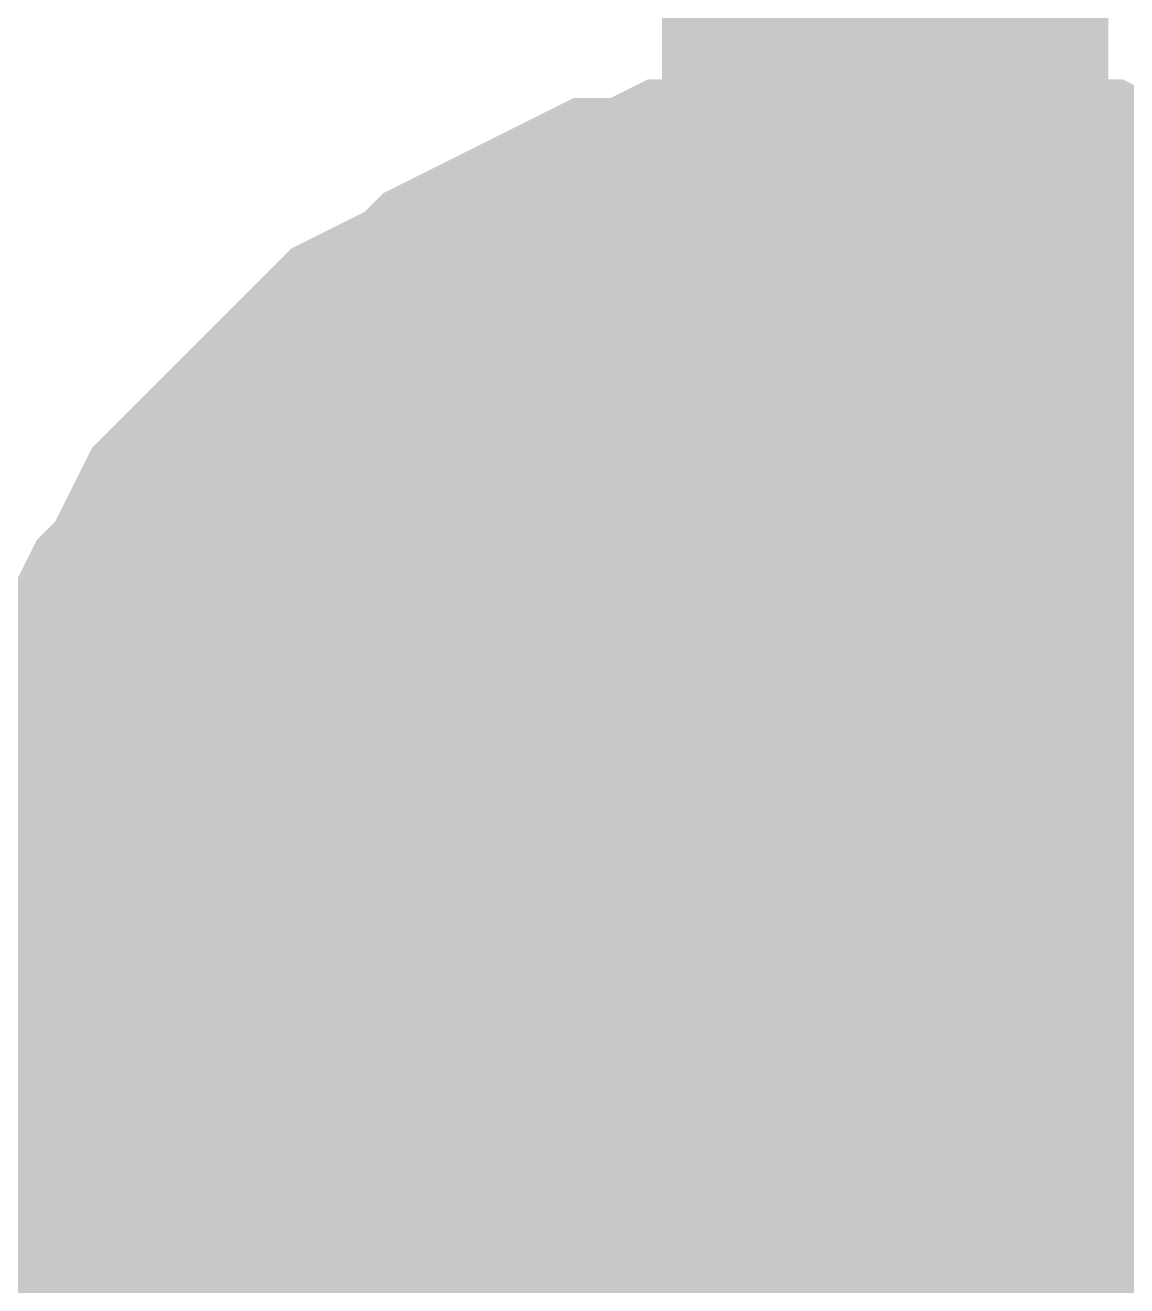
# Model space of a CAD drawing. Header units: inches. Extents: x 0 to 569, y 0 to 432.
# Drawn here: x 22.293 to 23.032, y 142.066 to 142.912 of the extents above; entities that cross this region are included whole.
import ezdxf

# ---------------------------------------------------------------- set-up
doc = ezdxf.new("R2010")
doc.units = ezdxf.units.IN
doc.layers.add('Sheet', color=255, linetype='Continuous')

msp = doc.modelspace()

# ---------------------------------------------------------------- linework, layer by layer
at = {"layer": 'Sheet'}
for points in [[(22.86992, 157.47256, 0.29972, 0.29972, 0), (22.86992, 152.4, 0.29972, 0.29972, 0), (22.86992, 147.31504, 0.29972, 0.29972, 0), (22.86992, 142.23008, 0.29972, 0.29972, 0), (22.86992, 137.15752, 0.29972, 0.29972, 0), (22.86992, 132.07256, 0.29972, 0.29972, 0)], [(22.36143, 142.23008, 0.29972, 0.29972, 0), (22.36143, 142.25488, 0.29972, 0.29972, 0), (22.36143, 142.27969, 0.29972, 0.29972, 0), (22.36143, 142.30449, 0.29972, 0.29972, 0), (22.37383, 142.3293, 0.29972, 0.29972, 0), (22.37383, 142.3541, 0.29972, 0.29972, 0), (22.38623, 142.37891, 0.29972, 0.29972, 0), (22.38623, 142.40371, 0.29972, 0.29972, 0), (22.39863, 142.42852, 0.29972, 0.29972, 0), (22.41104, 142.45332, 0.29972, 0.29972, 0), (22.42344, 142.47813, 0.29972, 0.29972, 0), (22.43584, 142.49053, 0.29972, 0.29972, 0), (22.44824, 142.51533, 0.29972, 0.29972, 0), (22.46064, 142.54014, 0.29972, 0.29972, 0), (22.47305, 142.55254, 0.29972, 0.29972, 0), (22.49785, 142.57734, 0.29972, 0.29972, 0), (22.51025, 142.58975, 0.29972, 0.29972, 0), (22.52266, 142.60215, 0.29972, 0.29972, 0), (22.54746, 142.62695, 0.29972, 0.29972, 0), (22.55986, 142.63936, 0.29972, 0.29972, 0), (22.58467, 142.65176, 0.29972, 0.29972, 0), (22.60947, 142.66416, 0.29972, 0.29972, 0), (22.62187, 142.67656, 0.29972, 0.29972, 0), (22.64668, 142.68896, 0.29972, 0.29972, 0), (22.67148, 142.70137, 0.29972, 0.29972, 0), (22.69629, 142.71377, 0.29972, 0.29972, 0), (22.72109, 142.71377, 0.29972, 0.29972, 0), (22.7459, 142.72617, 0.29972, 0.29972, 0), (22.7707, 142.72617, 0.29972, 0.29972, 0), (22.79551, 142.73857, 0.29972, 0.29972, 0), (22.82031, 142.73857, 0.29972, 0.29972, 0), (22.84512, 142.73857, 0.29972, 0.29972, 0), (22.86992, 142.73857, 0.29972, 0.29972, 0)], [(22.36143, 142.23008, 0.29972, 0.29972, 0), (22.36143, 142.25488, 0.29972, 0.29972, 0), (22.36143, 142.27969, 0.29972, 0.29972, 0), (22.36143, 142.30449, 0.29972, 0.29972, 0), (22.37383, 142.3293, 0.29972, 0.29972, 0), (22.37383, 142.3541, 0.29972, 0.29972, 0), (22.38623, 142.37891, 0.29972, 0.29972, 0), (22.38623, 142.40371, 0.29972, 0.29972, 0), (22.39863, 142.42852, 0.29972, 0.29972, 0), (22.41104, 142.45332, 0.29972, 0.29972, 0), (22.42344, 142.47813, 0.29972, 0.29972, 0), (22.43584, 142.49053, 0.29972, 0.29972, 0), (22.44824, 142.51533, 0.29972, 0.29972, 0), (22.46064, 142.54014, 0.29972, 0.29972, 0), (22.47305, 142.55254, 0.29972, 0.29972, 0), (22.49785, 142.57734, 0.29972, 0.29972, 0), (22.51025, 142.58975, 0.29972, 0.29972, 0), (22.52266, 142.60215, 0.29972, 0.29972, 0), (22.54746, 142.62695, 0.29972, 0.29972, 0), (22.55986, 142.63936, 0.29972, 0.29972, 0), (22.58467, 142.65176, 0.29972, 0.29972, 0), (22.60947, 142.66416, 0.29972, 0.29972, 0), (22.62187, 142.67656, 0.29972, 0.29972, 0), (22.64668, 142.68896, 0.29972, 0.29972, 0), (22.67148, 142.70137, 0.29972, 0.29972, 0), (22.69629, 142.71377, 0.29972, 0.29972, 0), (22.72109, 142.71377, 0.29972, 0.29972, 0), (22.7459, 142.72617, 0.29972, 0.29972, 0), (22.7707, 142.72617, 0.29972, 0.29972, 0), (22.79551, 142.73857, 0.29972, 0.29972, 0), (22.82031, 142.73857, 0.29972, 0.29972, 0), (22.84512, 142.73857, 0.29972, 0.29972, 0), (22.86992, 142.73857, 0.29972, 0.29972, 0)], [(22.36143, 142.23008, 0.29972, 0.29972, 0), (22.36143, 142.25488, 0.29972, 0.29972, 0), (22.36143, 142.27969, 0.29972, 0.29972, 0), (22.36143, 142.30449, 0.29972, 0.29972, 0), (22.37383, 142.3293, 0.29972, 0.29972, 0), (22.37383, 142.3541, 0.29972, 0.29972, 0), (22.38623, 142.37891, 0.29972, 0.29972, 0), (22.38623, 142.40371, 0.29972, 0.29972, 0), (22.39863, 142.42852, 0.29972, 0.29972, 0), (22.41104, 142.45332, 0.29972, 0.29972, 0), (22.42344, 142.47813, 0.29972, 0.29972, 0), (22.43584, 142.49053, 0.29972, 0.29972, 0), (22.44824, 142.51533, 0.29972, 0.29972, 0), (22.46064, 142.54014, 0.29972, 0.29972, 0), (22.47305, 142.55254, 0.29972, 0.29972, 0), (22.49785, 142.57734, 0.29972, 0.29972, 0), (22.51025, 142.58975, 0.29972, 0.29972, 0), (22.52266, 142.60215, 0.29972, 0.29972, 0), (22.54746, 142.62695, 0.29972, 0.29972, 0), (22.55986, 142.63936, 0.29972, 0.29972, 0), (22.58467, 142.65176, 0.29972, 0.29972, 0), (22.60947, 142.66416, 0.29972, 0.29972, 0), (22.62187, 142.67656, 0.29972, 0.29972, 0), (22.64668, 142.68896, 0.29972, 0.29972, 0), (22.67148, 142.70137, 0.29972, 0.29972, 0), (22.69629, 142.71377, 0.29972, 0.29972, 0), (22.72109, 142.71377, 0.29972, 0.29972, 0), (22.7459, 142.72617, 0.29972, 0.29972, 0), (22.7707, 142.72617, 0.29972, 0.29972, 0), (22.79551, 142.73857, 0.29972, 0.29972, 0), (22.82031, 142.73857, 0.29972, 0.29972, 0), (22.84512, 142.73857, 0.29972, 0.29972, 0), (22.86992, 142.73857, 0.29972, 0.29972, 0)], [(22.36143, 142.23008, 0.29972, 0.29972, 0), (22.36143, 142.25488, 0.29972, 0.29972, 0), (22.36143, 142.27969, 0.29972, 0.29972, 0), (22.36143, 142.30449, 0.29972, 0.29972, 0), (22.37383, 142.3293, 0.29972, 0.29972, 0), (22.37383, 142.3541, 0.29972, 0.29972, 0), (22.38623, 142.37891, 0.29972, 0.29972, 0), (22.38623, 142.40371, 0.29972, 0.29972, 0), (22.39863, 142.42852, 0.29972, 0.29972, 0), (22.41104, 142.45332, 0.29972, 0.29972, 0), (22.42344, 142.47813, 0.29972, 0.29972, 0), (22.43584, 142.49053, 0.29972, 0.29972, 0), (22.44824, 142.51533, 0.29972, 0.29972, 0), (22.46064, 142.54014, 0.29972, 0.29972, 0), (22.47305, 142.55254, 0.29972, 0.29972, 0), (22.49785, 142.57734, 0.29972, 0.29972, 0), (22.51025, 142.58975, 0.29972, 0.29972, 0), (22.52266, 142.60215, 0.29972, 0.29972, 0), (22.54746, 142.62695, 0.29972, 0.29972, 0), (22.55986, 142.63936, 0.29972, 0.29972, 0), (22.58467, 142.65176, 0.29972, 0.29972, 0), (22.60947, 142.66416, 0.29972, 0.29972, 0), (22.62187, 142.67656, 0.29972, 0.29972, 0), (22.64668, 142.68896, 0.29972, 0.29972, 0), (22.67148, 142.70137, 0.29972, 0.29972, 0), (22.69629, 142.71377, 0.29972, 0.29972, 0), (22.72109, 142.71377, 0.29972, 0.29972, 0), (22.7459, 142.72617, 0.29972, 0.29972, 0), (22.7707, 142.72617, 0.29972, 0.29972, 0), (22.79551, 142.73857, 0.29972, 0.29972, 0), (22.82031, 142.73857, 0.29972, 0.29972, 0), (22.84512, 142.73857, 0.29972, 0.29972, 0), (22.86992, 142.73857, 0.29972, 0.29972, 0)], [(22.36143, 142.23008, 0.29972, 0.29972, 0), (22.36143, 142.25488, 0.29972, 0.29972, 0), (22.36143, 142.27969, 0.29972, 0.29972, 0), (22.36143, 142.30449, 0.29972, 0.29972, 0), (22.37383, 142.3293, 0.29972, 0.29972, 0), (22.37383, 142.3541, 0.29972, 0.29972, 0), (22.38623, 142.37891, 0.29972, 0.29972, 0), (22.38623, 142.40371, 0.29972, 0.29972, 0), (22.39863, 142.42852, 0.29972, 0.29972, 0), (22.41104, 142.45332, 0.29972, 0.29972, 0), (22.42344, 142.47813, 0.29972, 0.29972, 0), (22.43584, 142.49053, 0.29972, 0.29972, 0), (22.44824, 142.51533, 0.29972, 0.29972, 0), (22.46064, 142.54014, 0.29972, 0.29972, 0), (22.47305, 142.55254, 0.29972, 0.29972, 0), (22.49785, 142.57734, 0.29972, 0.29972, 0), (22.51025, 142.58975, 0.29972, 0.29972, 0), (22.52266, 142.60215, 0.29972, 0.29972, 0), (22.54746, 142.62695, 0.29972, 0.29972, 0), (22.55986, 142.63936, 0.29972, 0.29972, 0), (22.58467, 142.65176, 0.29972, 0.29972, 0), (22.60947, 142.66416, 0.29972, 0.29972, 0), (22.62187, 142.67656, 0.29972, 0.29972, 0), (22.64668, 142.68896, 0.29972, 0.29972, 0), (22.67148, 142.70137, 0.29972, 0.29972, 0), (22.69629, 142.71377, 0.29972, 0.29972, 0), (22.72109, 142.71377, 0.29972, 0.29972, 0), (22.7459, 142.72617, 0.29972, 0.29972, 0), (22.7707, 142.72617, 0.29972, 0.29972, 0), (22.79551, 142.73857, 0.29972, 0.29972, 0), (22.82031, 142.73857, 0.29972, 0.29972, 0), (22.84512, 142.73857, 0.29972, 0.29972, 0), (22.86992, 142.73857, 0.29972, 0.29972, 0)], [(22.86992, 142.73857, 0.29972, 0.29972, 0), (22.86992, 142.73857, 0.29972, 0.29972, 0)], [(22.86992, 142.73857, 0.29972, 0.29972, 0), (22.89473, 142.73857, 0.29972, 0.29972, 0), (22.91953, 142.73857, 0.29972, 0.29972, 0), (22.94434, 142.73857, 0.29972, 0.29972, 0), (22.96914, 142.72617, 0.29972, 0.29972, 0), (22.99395, 142.72617, 0.29972, 0.29972, 0), (23.01875, 142.71377, 0.29972, 0.29972, 0), (23.04355, 142.71377, 0.29972, 0.29972, 0), (23.06836, 142.70137, 0.29972, 0.29972, 0), (23.08076, 142.68896, 0.29972, 0.29972, 0), (23.10557, 142.67656, 0.29972, 0.29972, 0), (23.13037, 142.66416, 0.29972, 0.29972, 0), (23.15518, 142.65176, 0.29972, 0.29972, 0), (23.16758, 142.63936, 0.29972, 0.29972, 0), (23.19238, 142.62695, 0.29972, 0.29972, 0)], [(22.86992, 142.73857, 0.29972, 0.29972, 0), (22.86992, 142.73857, 0.29972, 0.29972, 0)], [(22.86992, 142.73857, 0.29972, 0.29972, 0), (22.89473, 142.73857, 0.29972, 0.29972, 0), (22.91953, 142.73857, 0.29972, 0.29972, 0), (22.94434, 142.73857, 0.29972, 0.29972, 0), (22.96914, 142.72617, 0.29972, 0.29972, 0), (22.99395, 142.72617, 0.29972, 0.29972, 0), (23.01875, 142.71377, 0.29972, 0.29972, 0), (23.04355, 142.71377, 0.29972, 0.29972, 0), (23.06836, 142.70137, 0.29972, 0.29972, 0), (23.08076, 142.68896, 0.29972, 0.29972, 0), (23.10557, 142.67656, 0.29972, 0.29972, 0), (23.13037, 142.66416, 0.29972, 0.29972, 0), (23.15518, 142.65176, 0.29972, 0.29972, 0), (23.16758, 142.63936, 0.29972, 0.29972, 0), (23.19238, 142.62695, 0.29972, 0.29972, 0)], [(22.86992, 142.73857, 0.29972, 0.29972, 0), (22.86992, 142.73857, 0.29972, 0.29972, 0)], [(22.86992, 142.73857, 0.29972, 0.29972, 0), (22.89473, 142.73857, 0.29972, 0.29972, 0), (22.91953, 142.73857, 0.29972, 0.29972, 0), (22.94434, 142.73857, 0.29972, 0.29972, 0), (22.96914, 142.72617, 0.29972, 0.29972, 0), (22.99395, 142.72617, 0.29972, 0.29972, 0), (23.01875, 142.71377, 0.29972, 0.29972, 0), (23.04355, 142.71377, 0.29972, 0.29972, 0), (23.06836, 142.70137, 0.29972, 0.29972, 0), (23.08076, 142.68896, 0.29972, 0.29972, 0), (23.10557, 142.67656, 0.29972, 0.29972, 0), (23.13037, 142.66416, 0.29972, 0.29972, 0), (23.15518, 142.65176, 0.29972, 0.29972, 0), (23.16758, 142.63936, 0.29972, 0.29972, 0), (23.19238, 142.62695, 0.29972, 0.29972, 0)], [(22.86992, 142.73857, 0.29972, 0.29972, 0), (22.86992, 142.73857, 0.29972, 0.29972, 0)], [(22.86992, 142.73857, 0.29972, 0.29972, 0), (22.89473, 142.73857, 0.29972, 0.29972, 0), (22.91953, 142.73857, 0.29972, 0.29972, 0), (22.94434, 142.73857, 0.29972, 0.29972, 0), (22.96914, 142.72617, 0.29972, 0.29972, 0), (22.99395, 142.72617, 0.29972, 0.29972, 0), (23.01875, 142.71377, 0.29972, 0.29972, 0), (23.04355, 142.71377, 0.29972, 0.29972, 0), (23.06836, 142.70137, 0.29972, 0.29972, 0), (23.08076, 142.68896, 0.29972, 0.29972, 0), (23.10557, 142.67656, 0.29972, 0.29972, 0), (23.13037, 142.66416, 0.29972, 0.29972, 0), (23.15518, 142.65176, 0.29972, 0.29972, 0), (23.16758, 142.63936, 0.29972, 0.29972, 0), (23.19238, 142.62695, 0.29972, 0.29972, 0)], [(22.86992, 142.73857, 0.29972, 0.29972, 0), (22.86992, 142.73857, 0.29972, 0.29972, 0)], [(22.86992, 142.73857, 0.29972, 0.29972, 0), (22.89473, 142.73857, 0.29972, 0.29972, 0), (22.91953, 142.73857, 0.29972, 0.29972, 0), (22.94434, 142.73857, 0.29972, 0.29972, 0), (22.96914, 142.72617, 0.29972, 0.29972, 0), (22.99395, 142.72617, 0.29972, 0.29972, 0), (23.01875, 142.71377, 0.29972, 0.29972, 0), (23.04355, 142.71377, 0.29972, 0.29972, 0), (23.06836, 142.70137, 0.29972, 0.29972, 0), (23.08076, 142.68896, 0.29972, 0.29972, 0), (23.10557, 142.67656, 0.29972, 0.29972, 0), (23.13037, 142.66416, 0.29972, 0.29972, 0), (23.15518, 142.65176, 0.29972, 0.29972, 0), (23.16758, 142.63936, 0.29972, 0.29972, 0), (23.19238, 142.62695, 0.29972, 0.29972, 0)], [(22.36143, 142.23008, 0.09906, 0.09906, 0), (22.36143, 142.25488, 0.09906, 0.09906, 0), (22.36143, 142.27969, 0.09906, 0.09906, 0), (22.36143, 142.30449, 0.09906, 0.09906, 0), (22.37383, 142.3293, 0.09906, 0.09906, 0), (22.37383, 142.3541, 0.09906, 0.09906, 0), (22.38623, 142.37891, 0.09906, 0.09906, 0), (22.38623, 142.40371, 0.09906, 0.09906, 0), (22.39863, 142.42852, 0.09906, 0.09906, 0), (22.41104, 142.45332, 0.09906, 0.09906, 0), (22.42344, 142.47813, 0.09906, 0.09906, 0), (22.43584, 142.49053, 0.09906, 0.09906, 0), (22.44824, 142.51533, 0.09906, 0.09906, 0), (22.46064, 142.54014, 0.09906, 0.09906, 0), (22.47305, 142.55254, 0.09906, 0.09906, 0), (22.49785, 142.57734, 0.09906, 0.09906, 0), (22.51025, 142.58975, 0.09906, 0.09906, 0), (22.52266, 142.60215, 0.09906, 0.09906, 0), (22.54746, 142.62695, 0.09906, 0.09906, 0), (22.55986, 142.63936, 0.09906, 0.09906, 0), (22.58467, 142.65176, 0.09906, 0.09906, 0), (22.60947, 142.66416, 0.09906, 0.09906, 0), (22.62187, 142.67656, 0.09906, 0.09906, 0), (22.64668, 142.68896, 0.09906, 0.09906, 0), (22.67148, 142.70137, 0.09906, 0.09906, 0), (22.69629, 142.71377, 0.09906, 0.09906, 0), (22.72109, 142.71377, 0.09906, 0.09906, 0), (22.7459, 142.72617, 0.09906, 0.09906, 0), (22.7707, 142.72617, 0.09906, 0.09906, 0), (22.79551, 142.73857, 0.09906, 0.09906, 0), (22.82031, 142.73857, 0.09906, 0.09906, 0), (22.84512, 142.73857, 0.09906, 0.09906, 0), (22.86992, 142.73857, 0.09906, 0.09906, 0)], [(22.36143, 142.23008, 0.09906, 0.09906, 0), (22.36143, 142.25488, 0.09906, 0.09906, 0), (22.36143, 142.27969, 0.09906, 0.09906, 0), (22.36143, 142.30449, 0.09906, 0.09906, 0), (22.37383, 142.3293, 0.09906, 0.09906, 0), (22.37383, 142.3541, 0.09906, 0.09906, 0), (22.38623, 142.37891, 0.09906, 0.09906, 0), (22.38623, 142.40371, 0.09906, 0.09906, 0), (22.39863, 142.42852, 0.09906, 0.09906, 0), (22.41104, 142.45332, 0.09906, 0.09906, 0), (22.42344, 142.47813, 0.09906, 0.09906, 0), (22.43584, 142.49053, 0.09906, 0.09906, 0), (22.44824, 142.51533, 0.09906, 0.09906, 0), (22.46064, 142.54014, 0.09906, 0.09906, 0), (22.47305, 142.55254, 0.09906, 0.09906, 0), (22.49785, 142.57734, 0.09906, 0.09906, 0), (22.51025, 142.58975, 0.09906, 0.09906, 0), (22.52266, 142.60215, 0.09906, 0.09906, 0), (22.54746, 142.62695, 0.09906, 0.09906, 0), (22.55986, 142.63936, 0.09906, 0.09906, 0), (22.58467, 142.65176, 0.09906, 0.09906, 0), (22.60947, 142.66416, 0.09906, 0.09906, 0), (22.62187, 142.67656, 0.09906, 0.09906, 0), (22.64668, 142.68896, 0.09906, 0.09906, 0), (22.67148, 142.70137, 0.09906, 0.09906, 0), (22.69629, 142.71377, 0.09906, 0.09906, 0), (22.72109, 142.71377, 0.09906, 0.09906, 0), (22.7459, 142.72617, 0.09906, 0.09906, 0), (22.7707, 142.72617, 0.09906, 0.09906, 0), (22.79551, 142.73857, 0.09906, 0.09906, 0), (22.82031, 142.73857, 0.09906, 0.09906, 0), (22.84512, 142.73857, 0.09906, 0.09906, 0), (22.86992, 142.73857, 0.09906, 0.09906, 0)], [(22.36143, 142.23008, 0.09906, 0.09906, 0), (22.36143, 142.25488, 0.09906, 0.09906, 0), (22.36143, 142.27969, 0.09906, 0.09906, 0), (22.36143, 142.30449, 0.09906, 0.09906, 0), (22.37383, 142.3293, 0.09906, 0.09906, 0), (22.37383, 142.3541, 0.09906, 0.09906, 0), (22.38623, 142.37891, 0.09906, 0.09906, 0), (22.38623, 142.40371, 0.09906, 0.09906, 0), (22.39863, 142.42852, 0.09906, 0.09906, 0), (22.41104, 142.45332, 0.09906, 0.09906, 0), (22.42344, 142.47813, 0.09906, 0.09906, 0), (22.43584, 142.49053, 0.09906, 0.09906, 0), (22.44824, 142.51533, 0.09906, 0.09906, 0), (22.46064, 142.54014, 0.09906, 0.09906, 0), (22.47305, 142.55254, 0.09906, 0.09906, 0), (22.49785, 142.57734, 0.09906, 0.09906, 0), (22.51025, 142.58975, 0.09906, 0.09906, 0), (22.52266, 142.60215, 0.09906, 0.09906, 0), (22.54746, 142.62695, 0.09906, 0.09906, 0), (22.55986, 142.63936, 0.09906, 0.09906, 0), (22.58467, 142.65176, 0.09906, 0.09906, 0), (22.60947, 142.66416, 0.09906, 0.09906, 0), (22.62187, 142.67656, 0.09906, 0.09906, 0), (22.64668, 142.68896, 0.09906, 0.09906, 0), (22.67148, 142.70137, 0.09906, 0.09906, 0), (22.69629, 142.71377, 0.09906, 0.09906, 0), (22.72109, 142.71377, 0.09906, 0.09906, 0), (22.7459, 142.72617, 0.09906, 0.09906, 0), (22.7707, 142.72617, 0.09906, 0.09906, 0), (22.79551, 142.73857, 0.09906, 0.09906, 0), (22.82031, 142.73857, 0.09906, 0.09906, 0), (22.84512, 142.73857, 0.09906, 0.09906, 0), (22.86992, 142.73857, 0.09906, 0.09906, 0)], [(22.36143, 142.23008, 0.09906, 0.09906, 0), (22.36143, 142.25488, 0.09906, 0.09906, 0), (22.36143, 142.27969, 0.09906, 0.09906, 0), (22.36143, 142.30449, 0.09906, 0.09906, 0), (22.37383, 142.3293, 0.09906, 0.09906, 0), (22.37383, 142.3541, 0.09906, 0.09906, 0), (22.38623, 142.37891, 0.09906, 0.09906, 0), (22.38623, 142.40371, 0.09906, 0.09906, 0), (22.39863, 142.42852, 0.09906, 0.09906, 0), (22.41104, 142.45332, 0.09906, 0.09906, 0), (22.42344, 142.47813, 0.09906, 0.09906, 0), (22.43584, 142.49053, 0.09906, 0.09906, 0), (22.44824, 142.51533, 0.09906, 0.09906, 0), (22.46064, 142.54014, 0.09906, 0.09906, 0), (22.47305, 142.55254, 0.09906, 0.09906, 0), (22.49785, 142.57734, 0.09906, 0.09906, 0), (22.51025, 142.58975, 0.09906, 0.09906, 0), (22.52266, 142.60215, 0.09906, 0.09906, 0), (22.54746, 142.62695, 0.09906, 0.09906, 0), (22.55986, 142.63936, 0.09906, 0.09906, 0), (22.58467, 142.65176, 0.09906, 0.09906, 0), (22.60947, 142.66416, 0.09906, 0.09906, 0), (22.62187, 142.67656, 0.09906, 0.09906, 0), (22.64668, 142.68896, 0.09906, 0.09906, 0), (22.67148, 142.70137, 0.09906, 0.09906, 0), (22.69629, 142.71377, 0.09906, 0.09906, 0), (22.72109, 142.71377, 0.09906, 0.09906, 0), (22.7459, 142.72617, 0.09906, 0.09906, 0), (22.7707, 142.72617, 0.09906, 0.09906, 0), (22.79551, 142.73857, 0.09906, 0.09906, 0), (22.82031, 142.73857, 0.09906, 0.09906, 0), (22.84512, 142.73857, 0.09906, 0.09906, 0), (22.86992, 142.73857, 0.09906, 0.09906, 0)], [(22.36143, 142.23008, 0.09906, 0.09906, 0), (22.36143, 142.25488, 0.09906, 0.09906, 0), (22.36143, 142.27969, 0.09906, 0.09906, 0), (22.36143, 142.30449, 0.09906, 0.09906, 0), (22.37383, 142.3293, 0.09906, 0.09906, 0), (22.37383, 142.3541, 0.09906, 0.09906, 0), (22.38623, 142.37891, 0.09906, 0.09906, 0), (22.38623, 142.40371, 0.09906, 0.09906, 0), (22.39863, 142.42852, 0.09906, 0.09906, 0), (22.41104, 142.45332, 0.09906, 0.09906, 0), (22.42344, 142.47813, 0.09906, 0.09906, 0), (22.43584, 142.49053, 0.09906, 0.09906, 0), (22.44824, 142.51533, 0.09906, 0.09906, 0), (22.46064, 142.54014, 0.09906, 0.09906, 0), (22.47305, 142.55254, 0.09906, 0.09906, 0), (22.49785, 142.57734, 0.09906, 0.09906, 0), (22.51025, 142.58975, 0.09906, 0.09906, 0), (22.52266, 142.60215, 0.09906, 0.09906, 0), (22.54746, 142.62695, 0.09906, 0.09906, 0), (22.55986, 142.63936, 0.09906, 0.09906, 0), (22.58467, 142.65176, 0.09906, 0.09906, 0), (22.60947, 142.66416, 0.09906, 0.09906, 0), (22.62187, 142.67656, 0.09906, 0.09906, 0), (22.64668, 142.68896, 0.09906, 0.09906, 0), (22.67148, 142.70137, 0.09906, 0.09906, 0), (22.69629, 142.71377, 0.09906, 0.09906, 0), (22.72109, 142.71377, 0.09906, 0.09906, 0), (22.7459, 142.72617, 0.09906, 0.09906, 0), (22.7707, 142.72617, 0.09906, 0.09906, 0), (22.79551, 142.73857, 0.09906, 0.09906, 0), (22.82031, 142.73857, 0.09906, 0.09906, 0), (22.84512, 142.73857, 0.09906, 0.09906, 0), (22.86992, 142.73857, 0.09906, 0.09906, 0)], [(22.86992, 142.73857, 0.09906, 0.09906, 0), (22.86992, 142.73857, 0.09906, 0.09906, 0)], [(22.86992, 142.73857, 0.09906, 0.09906, 0), (22.89473, 142.73857, 0.09906, 0.09906, 0), (22.91953, 142.73857, 0.09906, 0.09906, 0), (22.94434, 142.73857, 0.09906, 0.09906, 0), (22.96914, 142.72617, 0.09906, 0.09906, 0), (22.99395, 142.72617, 0.09906, 0.09906, 0), (23.01875, 142.71377, 0.09906, 0.09906, 0), (23.04355, 142.71377, 0.09906, 0.09906, 0), (23.06836, 142.70137, 0.09906, 0.09906, 0), (23.08076, 142.68896, 0.09906, 0.09906, 0), (23.10557, 142.67656, 0.09906, 0.09906, 0)], [(22.86992, 142.73857, 0.09906, 0.09906, 0), (22.86992, 142.73857, 0.09906, 0.09906, 0)], [(22.86992, 142.73857, 0.09906, 0.09906, 0), (22.89473, 142.73857, 0.09906, 0.09906, 0), (22.91953, 142.73857, 0.09906, 0.09906, 0), (22.94434, 142.73857, 0.09906, 0.09906, 0), (22.96914, 142.72617, 0.09906, 0.09906, 0), (22.99395, 142.72617, 0.09906, 0.09906, 0), (23.01875, 142.71377, 0.09906, 0.09906, 0), (23.04355, 142.71377, 0.09906, 0.09906, 0), (23.06836, 142.70137, 0.09906, 0.09906, 0), (23.08076, 142.68896, 0.09906, 0.09906, 0), (23.10557, 142.67656, 0.09906, 0.09906, 0)], [(22.86992, 142.73857, 0.09906, 0.09906, 0), (22.86992, 142.73857, 0.09906, 0.09906, 0)], [(22.86992, 142.73857, 0.09906, 0.09906, 0), (22.89473, 142.73857, 0.09906, 0.09906, 0), (22.91953, 142.73857, 0.09906, 0.09906, 0), (22.94434, 142.73857, 0.09906, 0.09906, 0), (22.96914, 142.72617, 0.09906, 0.09906, 0), (22.99395, 142.72617, 0.09906, 0.09906, 0), (23.01875, 142.71377, 0.09906, 0.09906, 0), (23.04355, 142.71377, 0.09906, 0.09906, 0), (23.06836, 142.70137, 0.09906, 0.09906, 0), (23.08076, 142.68896, 0.09906, 0.09906, 0), (23.10557, 142.67656, 0.09906, 0.09906, 0)], [(22.86992, 142.73857, 0.09906, 0.09906, 0), (22.86992, 142.73857, 0.09906, 0.09906, 0)], [(22.86992, 142.73857, 0.09906, 0.09906, 0), (22.89473, 142.73857, 0.09906, 0.09906, 0), (22.91953, 142.73857, 0.09906, 0.09906, 0), (22.94434, 142.73857, 0.09906, 0.09906, 0), (22.96914, 142.72617, 0.09906, 0.09906, 0), (22.99395, 142.72617, 0.09906, 0.09906, 0), (23.01875, 142.71377, 0.09906, 0.09906, 0), (23.04355, 142.71377, 0.09906, 0.09906, 0), (23.06836, 142.70137, 0.09906, 0.09906, 0), (23.08076, 142.68896, 0.09906, 0.09906, 0), (23.10557, 142.67656, 0.09906, 0.09906, 0)], [(22.86992, 142.73857, 0.09906, 0.09906, 0), (22.86992, 142.73857, 0.09906, 0.09906, 0)], [(22.86992, 142.73857, 0.09906, 0.09906, 0), (22.89473, 142.73857, 0.09906, 0.09906, 0), (22.91953, 142.73857, 0.09906, 0.09906, 0), (22.94434, 142.73857, 0.09906, 0.09906, 0), (22.96914, 142.72617, 0.09906, 0.09906, 0), (22.99395, 142.72617, 0.09906, 0.09906, 0), (23.01875, 142.71377, 0.09906, 0.09906, 0), (23.04355, 142.71377, 0.09906, 0.09906, 0), (23.06836, 142.70137, 0.09906, 0.09906, 0), (23.08076, 142.68896, 0.09906, 0.09906, 0), (23.10557, 142.67656, 0.09906, 0.09906, 0)], [(17.78496, 142.23008, 0.29972, 0.29972, 0), (22.86992, 142.23008, 0.29972, 0.29972, 0)], [(22.47305, 141.90762, 0.29972, 0.29972, 0), (22.46064, 141.93242, 0.29972, 0.29972, 0), (22.44824, 141.94482, 0.29972, 0.29972, 0), (22.43584, 141.96963, 0.29972, 0.29972, 0), (22.42344, 141.99443, 0.29972, 0.29972, 0), (22.41104, 142.01924, 0.29972, 0.29972, 0), (22.39863, 142.03164, 0.29972, 0.29972, 0), (22.38623, 142.05645, 0.29972, 0.29972, 0), (22.38623, 142.08125, 0.29972, 0.29972, 0), (22.37383, 142.10605, 0.29972, 0.29972, 0), (22.37383, 142.13086, 0.29972, 0.29972, 0), (22.36143, 142.15566, 0.29972, 0.29972, 0), (22.36143, 142.18047, 0.29972, 0.29972, 0), (22.36143, 142.20527, 0.29972, 0.29972, 0), (22.36143, 142.23008, 0.29972, 0.29972, 0)], [(22.36143, 142.23008, 0.29972, 0.29972, 0), (22.36143, 142.23008, 0.29972, 0.29972, 0)], [(22.47305, 141.90762, 0.29972, 0.29972, 0), (22.46064, 141.93242, 0.29972, 0.29972, 0), (22.44824, 141.94482, 0.29972, 0.29972, 0), (22.43584, 141.96963, 0.29972, 0.29972, 0), (22.42344, 141.99443, 0.29972, 0.29972, 0), (22.41104, 142.01924, 0.29972, 0.29972, 0), (22.39863, 142.03164, 0.29972, 0.29972, 0), (22.38623, 142.05645, 0.29972, 0.29972, 0), (22.38623, 142.08125, 0.29972, 0.29972, 0), (22.37383, 142.10605, 0.29972, 0.29972, 0), (22.37383, 142.13086, 0.29972, 0.29972, 0), (22.36143, 142.15566, 0.29972, 0.29972, 0), (22.36143, 142.18047, 0.29972, 0.29972, 0), (22.36143, 142.20527, 0.29972, 0.29972, 0), (22.36143, 142.23008, 0.29972, 0.29972, 0)], [(22.36143, 142.23008, 0.29972, 0.29972, 0), (22.36143, 142.23008, 0.29972, 0.29972, 0)], [(22.47305, 141.90762, 0.29972, 0.29972, 0), (22.46064, 141.93242, 0.29972, 0.29972, 0), (22.44824, 141.94482, 0.29972, 0.29972, 0), (22.43584, 141.96963, 0.29972, 0.29972, 0), (22.42344, 141.99443, 0.29972, 0.29972, 0), (22.41104, 142.01924, 0.29972, 0.29972, 0), (22.39863, 142.03164, 0.29972, 0.29972, 0), (22.38623, 142.05645, 0.29972, 0.29972, 0), (22.38623, 142.08125, 0.29972, 0.29972, 0), (22.37383, 142.10605, 0.29972, 0.29972, 0), (22.37383, 142.13086, 0.29972, 0.29972, 0), (22.36143, 142.15566, 0.29972, 0.29972, 0), (22.36143, 142.18047, 0.29972, 0.29972, 0), (22.36143, 142.20527, 0.29972, 0.29972, 0), (22.36143, 142.23008, 0.29972, 0.29972, 0)], [(22.36143, 142.23008, 0.29972, 0.29972, 0), (22.36143, 142.23008, 0.29972, 0.29972, 0)], [(22.47305, 141.90762, 0.29972, 0.29972, 0), (22.46064, 141.93242, 0.29972, 0.29972, 0), (22.44824, 141.94482, 0.29972, 0.29972, 0), (22.43584, 141.96963, 0.29972, 0.29972, 0), (22.42344, 141.99443, 0.29972, 0.29972, 0), (22.41104, 142.01924, 0.29972, 0.29972, 0), (22.39863, 142.03164, 0.29972, 0.29972, 0), (22.38623, 142.05645, 0.29972, 0.29972, 0), (22.38623, 142.08125, 0.29972, 0.29972, 0), (22.37383, 142.10605, 0.29972, 0.29972, 0), (22.37383, 142.13086, 0.29972, 0.29972, 0), (22.36143, 142.15566, 0.29972, 0.29972, 0), (22.36143, 142.18047, 0.29972, 0.29972, 0), (22.36143, 142.20527, 0.29972, 0.29972, 0), (22.36143, 142.23008, 0.29972, 0.29972, 0)], [(22.36143, 142.23008, 0.29972, 0.29972, 0), (22.36143, 142.23008, 0.29972, 0.29972, 0)], [(22.47305, 141.90762, 0.29972, 0.29972, 0), (22.46064, 141.93242, 0.29972, 0.29972, 0), (22.44824, 141.94482, 0.29972, 0.29972, 0), (22.43584, 141.96963, 0.29972, 0.29972, 0), (22.42344, 141.99443, 0.29972, 0.29972, 0), (22.41104, 142.01924, 0.29972, 0.29972, 0), (22.39863, 142.03164, 0.29972, 0.29972, 0), (22.38623, 142.05645, 0.29972, 0.29972, 0), (22.38623, 142.08125, 0.29972, 0.29972, 0), (22.37383, 142.10605, 0.29972, 0.29972, 0), (22.37383, 142.13086, 0.29972, 0.29972, 0), (22.36143, 142.15566, 0.29972, 0.29972, 0), (22.36143, 142.18047, 0.29972, 0.29972, 0), (22.36143, 142.20527, 0.29972, 0.29972, 0), (22.36143, 142.23008, 0.29972, 0.29972, 0)], [(22.36143, 142.23008, 0.29972, 0.29972, 0), (22.36143, 142.23008, 0.29972, 0.29972, 0)], [(22.42344, 141.99443, 0.09906, 0.09906, 0), (22.41104, 142.01924, 0.09906, 0.09906, 0), (22.39863, 142.03164, 0.09906, 0.09906, 0), (22.38623, 142.05645, 0.09906, 0.09906, 0), (22.38623, 142.08125, 0.09906, 0.09906, 0), (22.37383, 142.10605, 0.09906, 0.09906, 0), (22.37383, 142.13086, 0.09906, 0.09906, 0), (22.36143, 142.15566, 0.09906, 0.09906, 0), (22.36143, 142.18047, 0.09906, 0.09906, 0), (22.36143, 142.20527, 0.09906, 0.09906, 0), (22.36143, 142.23008, 0.09906, 0.09906, 0)], [(22.36143, 142.23008, 0.09906, 0.09906, 0), (22.36143, 142.23008, 0.09906, 0.09906, 0)], [(22.42344, 141.99443, 0.09906, 0.09906, 0), (22.41104, 142.01924, 0.09906, 0.09906, 0), (22.39863, 142.03164, 0.09906, 0.09906, 0), (22.38623, 142.05645, 0.09906, 0.09906, 0), (22.38623, 142.08125, 0.09906, 0.09906, 0), (22.37383, 142.10605, 0.09906, 0.09906, 0), (22.37383, 142.13086, 0.09906, 0.09906, 0), (22.36143, 142.15566, 0.09906, 0.09906, 0), (22.36143, 142.18047, 0.09906, 0.09906, 0), (22.36143, 142.20527, 0.09906, 0.09906, 0), (22.36143, 142.23008, 0.09906, 0.09906, 0)], [(22.36143, 142.23008, 0.09906, 0.09906, 0), (22.36143, 142.23008, 0.09906, 0.09906, 0)], [(22.42344, 141.99443, 0.09906, 0.09906, 0), (22.41104, 142.01924, 0.09906, 0.09906, 0), (22.39863, 142.03164, 0.09906, 0.09906, 0), (22.38623, 142.05645, 0.09906, 0.09906, 0), (22.38623, 142.08125, 0.09906, 0.09906, 0), (22.37383, 142.10605, 0.09906, 0.09906, 0), (22.37383, 142.13086, 0.09906, 0.09906, 0), (22.36143, 142.15566, 0.09906, 0.09906, 0), (22.36143, 142.18047, 0.09906, 0.09906, 0), (22.36143, 142.20527, 0.09906, 0.09906, 0), (22.36143, 142.23008, 0.09906, 0.09906, 0)], [(22.36143, 142.23008, 0.09906, 0.09906, 0), (22.36143, 142.23008, 0.09906, 0.09906, 0)], [(22.42344, 141.99443, 0.09906, 0.09906, 0), (22.41104, 142.01924, 0.09906, 0.09906, 0), (22.39863, 142.03164, 0.09906, 0.09906, 0), (22.38623, 142.05645, 0.09906, 0.09906, 0), (22.38623, 142.08125, 0.09906, 0.09906, 0), (22.37383, 142.10605, 0.09906, 0.09906, 0), (22.37383, 142.13086, 0.09906, 0.09906, 0), (22.36143, 142.15566, 0.09906, 0.09906, 0), (22.36143, 142.18047, 0.09906, 0.09906, 0), (22.36143, 142.20527, 0.09906, 0.09906, 0), (22.36143, 142.23008, 0.09906, 0.09906, 0)], [(22.36143, 142.23008, 0.09906, 0.09906, 0), (22.36143, 142.23008, 0.09906, 0.09906, 0)], [(22.42344, 141.99443, 0.09906, 0.09906, 0), (22.41104, 142.01924, 0.09906, 0.09906, 0), (22.39863, 142.03164, 0.09906, 0.09906, 0), (22.38623, 142.05645, 0.09906, 0.09906, 0), (22.38623, 142.08125, 0.09906, 0.09906, 0), (22.37383, 142.10605, 0.09906, 0.09906, 0), (22.37383, 142.13086, 0.09906, 0.09906, 0), (22.36143, 142.15566, 0.09906, 0.09906, 0), (22.36143, 142.18047, 0.09906, 0.09906, 0), (22.36143, 142.20527, 0.09906, 0.09906, 0), (22.36143, 142.23008, 0.09906, 0.09906, 0)], [(22.36143, 142.23008, 0.09906, 0.09906, 0), (22.36143, 142.23008, 0.09906, 0.09906, 0)]]:
    msp.add_lwpolyline(points, format="xyseb", dxfattribs=at)
msp.add_lwpolyline([(22.606, 142.24, 0.508, 0.508, 1), (23.114, 142.24, 0.508, 0.508, 1)], format="xyseb", close=True, dxfattribs=at)

doc.saveas('drawing.dxf')
